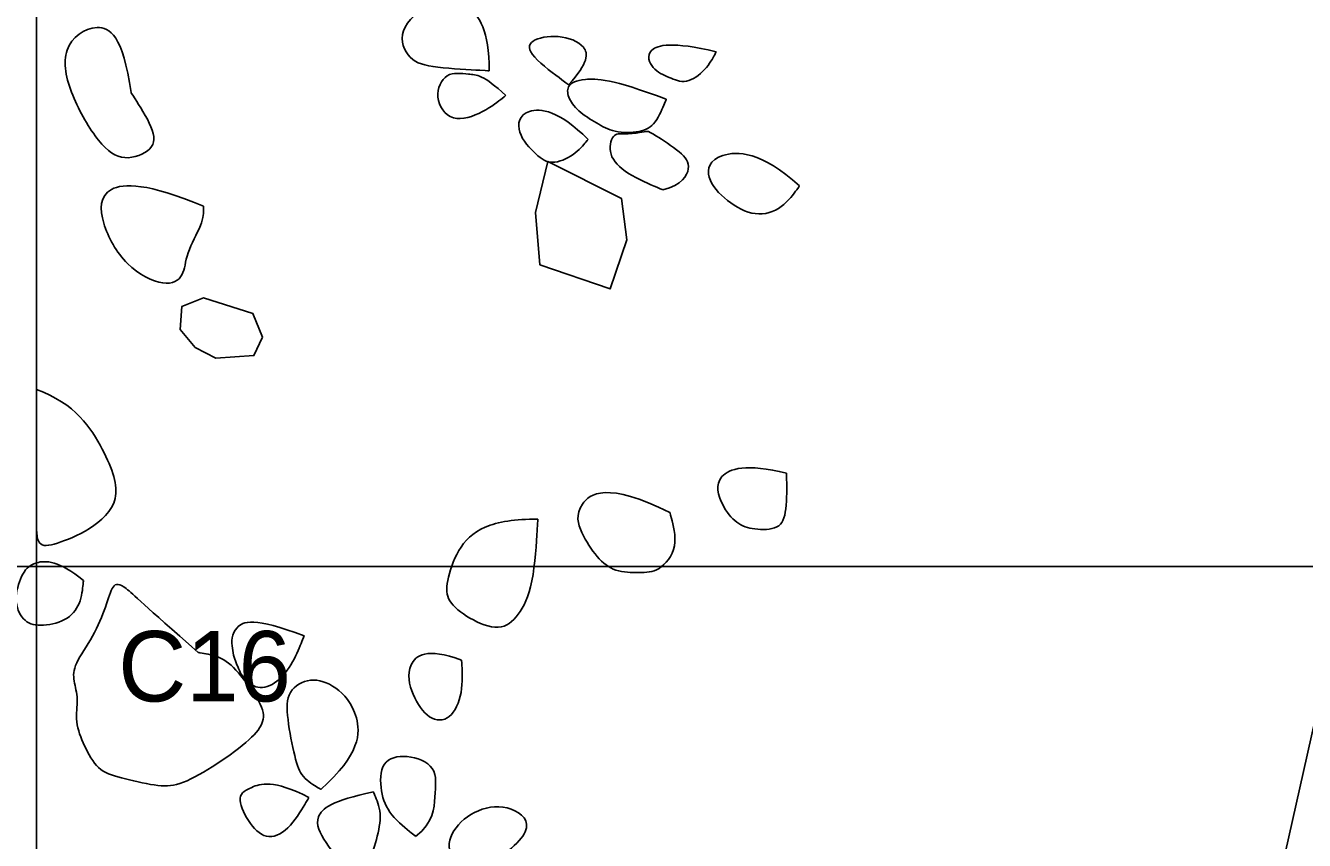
# Model space of a CAD drawing. Extents: x -0.1 to 21.1, y -1.4 to 23.5.
# Drawn here: x 10.992 to 11.9, y 4.806 to 5.384 of the extents above; entities that cross this region are included whole.
import ezdxf

# ---------------------------------------------------------------- set-up
doc = ezdxf.new("R2010")
doc.units = 0
for name, color, linetype in [('Brick', 7, 'Continuous'), ('Limestone Cobbles', 7, 'Continuous'), ('Quadrat IDs', 7, 'Continuous'), ('Quadrat Outlines', 7, 'Continuous'), ('Structure Outlines', 7, 'Continuous'), ('Tree Roots', 7, 'Continuous')]:
    doc.layers.add(name, color=color, linetype=linetype)

msp = doc.modelspace()

# ---------------------------------------------------------------- linework, layer by layer
at = {"layer": 'Brick'}
for points in [[(11.4194, 5.23191), (11.4155, 5.26123), (11.36316, 5.2874), (11.35444, 5.25126), (11.35753, 5.21421), (11.4074, 5.19705)], [(11.16066, 5.16278), (11.15381, 5.17961), (11.11864, 5.19068), (11.10334, 5.18459), (11.10212, 5.16817), (11.11274, 5.15558), (11.12737, 5.14799), (11.15443, 5.1497)]]:
    msp.add_lwpolyline(points, close=True, dxfattribs=at)
at = {"layer": 'Limestone Cobbles'}
for points in [[(11.32152, 5.3519), (11.32152, 5.38041), (11.30771, 5.40215), (11.2795, 5.40215), (11.2551, 5.38011), (11.26421, 5.35866), (11.28126, 5.35396), (11.32152, 5.3519), (11.32152, 5.3519), (11.32152, 5.3519)], [(11.06721, 5.33635), (11.06138, 5.37714), (11.04293, 5.38879), (11.01622, 5.36888), (11.0235, 5.33489), (11.04487, 5.29847), (11.06186, 5.28682), (11.0842, 5.29556), (11.0842, 5.31013), (11.06721, 5.33635), (11.06721, 5.33635), (11.06721, 5.33635)], [(11.37794, 5.34191), (11.39205, 5.35778), (11.39205, 5.37041), (11.37059, 5.37806), (11.34914, 5.37394), (11.34914, 5.36336), (11.37794, 5.34191), (11.37794, 5.34191), (11.37794, 5.34191)], [(11.48285, 5.36542), (11.45111, 5.37277), (11.43113, 5.36777), (11.43701, 5.35249), (11.44935, 5.3472), (11.46111, 5.34191), (11.4758, 5.3522), (11.48285, 5.36542), (11.48285, 5.36542), (11.48285, 5.36542)], [(11.33327, 5.33427), (11.31748, 5.34933), (11.30698, 5.34882), (11.29057, 5.35203), (11.28155, 5.33309), (11.29419, 5.31399), (11.31829, 5.32222), (11.33327, 5.33427), (11.33327, 5.33427), (11.33327, 5.33427)], [(11.44729, 5.33162), (11.4088, 5.34632), (11.38574, 5.34674), (11.37694, 5.34169), (11.37694, 5.33368), (11.38411, 5.3231), (11.39822, 5.31458), (11.40968, 5.30782), (11.42937, 5.30782), (11.43995, 5.3137), (11.44729, 5.33162), (11.44729, 5.33162), (11.44729, 5.33162)], [(11.39175, 5.30312), (11.37118, 5.32398), (11.34415, 5.32692), (11.34003, 5.30782), (11.35561, 5.29136), (11.36531, 5.28461), (11.38235, 5.29166), (11.39175, 5.30312), (11.39175, 5.30312), (11.39175, 5.30312)], [(11.44494, 5.26727), (11.45846, 5.27109), (11.4661, 5.28372), (11.45876, 5.29372), (11.4373, 5.30753), (11.43369, 5.30944), (11.4297, 5.30792), (11.41673, 5.30665), (11.4091, 5.30806), (11.40527, 5.29225), (11.4182, 5.27873), (11.44494, 5.26727), (11.44494, 5.26727), (11.44494, 5.26727)], [(11.54192, 5.27021), (11.51488, 5.29489), (11.47962, 5.29489), (11.47433, 5.27608), (11.48991, 5.25875), (11.51077, 5.24758), (11.53017, 5.25375), (11.54192, 5.27021), (11.54192, 5.27021), (11.54192, 5.27021)], [(11.11868, 5.25574), (11.07886, 5.27225), (11.04487, 5.27225), (11.04487, 5.24457), (11.06283, 5.21204), (11.09246, 5.19747), (11.10557, 5.20573), (11.10557, 5.22175), (11.11868, 5.2436), (11.11868, 5.25574), (11.11868, 5.25574), (11.11868, 5.25574)], [(11, 5.12567), (11.02766, 5.11591), (11.05045, 5.0801), (11.06185, 5.04632), (11.03784, 5.02516), (11.01301, 5.01539), (11, 5.01336), (11, 5.03289), (11, 5.06504), (11, 5.10126), (11, 5.11306), (11, 5.12567), (11, 5.12567), (11, 5.12567)], [(11.53274, 5.06629), (11.50414, 5.07327), (11.47953, 5.06595), (11.48651, 5.04267), (11.49716, 5.03004), (11.50913, 5.02605), (11.52808, 5.02605), (11.53307, 5.03835), (11.53274, 5.06629), (11.53274, 5.06629), (11.53274, 5.06629)], [(11.44993, 5.03835), (11.40504, 5.06063), (11.38077, 5.04301), (11.38642, 5.02405), (11.39806, 5.00576), (11.41069, 4.99579), (11.42865, 4.99579), (11.44195, 4.99579), (11.45659, 5.01341), (11.44993, 5.03835), (11.44993, 5.03835), (11.44993, 5.03835)], [(11.35616, 5.0337), (11.33986, 5.0337), (11.31559, 5.03004), (11.2983, 5.01241), (11.29098, 4.98814), (11.29098, 4.97583), (11.30661, 4.96287), (11.32956, 4.95355), (11.34252, 4.96453), (11.35317, 4.98515), (11.35616, 5.0337), (11.35616, 5.0337), (11.35616, 5.0337)], [(11.03341, 4.99011), (11.01596, 5.00443), (10.99687, 5.00443), (10.98914, 4.99406), (10.98371, 4.97662), (10.9898, 4.96115), (11.00181, 4.95687), (11.02156, 4.96115), (11.03176, 4.97299), (11.03341, 4.99011), (11.03341, 4.99011), (11.03341, 4.99011)], [(11.1149, 4.93905), (11.07619, 4.97289), (11.06125, 4.98813), (11.05393, 4.98813), (11.04997, 4.97228), (11.04082, 4.95033), (11.02619, 4.93021), (11.02619, 4.91893), (11.03015, 4.90643), (11.0271, 4.88996), (11.03381, 4.87289), (11.04326, 4.85521), (11.0585, 4.85033), (11.08594, 4.84393), (11.10027, 4.84393), (11.12436, 4.85673), (11.15149, 4.87624), (11.16185, 4.88874), (11.16185, 4.90033), (11.14448, 4.92441), (11.13198, 4.9363), (11.1149, 4.93905), (11.1149, 4.93905), (11.1149, 4.93905)], [(11.19007, 4.95073), (11.1544, 4.96444), (11.13855, 4.95774), (11.13855, 4.94097), (11.14221, 4.9303), (11.14709, 4.91963), (11.15837, 4.9117), (11.173, 4.91841), (11.18367, 4.93426), (11.19007, 4.95073), (11.19007, 4.95073), (11.19007, 4.95073)], [(11.30195, 4.9336), (11.27701, 4.94291), (11.26138, 4.93094), (11.26637, 4.90866), (11.27868, 4.89037), (11.29431, 4.89037), (11.30328, 4.90999), (11.30195, 4.9336), (11.30195, 4.9336), (11.30195, 4.9336)], [(11.20206, 4.84178), (11.23011, 4.86709), (11.23011, 4.89696), (11.21273, 4.91586), (11.19444, 4.92196), (11.17767, 4.91221), (11.17767, 4.8933), (11.18377, 4.86282), (11.18804, 4.85032), (11.20206, 4.84178), (11.20206, 4.84178), (11.20206, 4.84178)], [(11.26932, 4.80848), (11.28243, 4.81884), (11.28243, 4.83744), (11.28548, 4.85878), (11.26262, 4.86732), (11.24402, 4.86275), (11.24402, 4.83958), (11.25042, 4.82372), (11.26932, 4.80848), (11.26932, 4.80848), (11.26932, 4.80848)], [(11.19353, 4.8362), (11.16822, 4.849), (11.14962, 4.84291), (11.1417, 4.8362), (11.15145, 4.81638), (11.16456, 4.8048), (11.18103, 4.81455), (11.19353, 4.8362), (11.19353, 4.8362), (11.19353, 4.8362)], [(11.23936, 4.84006), (11.20979, 4.83396), (11.19516, 4.82237), (11.2043, 4.8053), (11.22198, 4.78122), (11.2357, 4.78762), (11.2418, 4.80622), (11.24576, 4.82512), (11.23936, 4.84006), (11.23936, 4.84006), (11.23936, 4.84006)], [(11.31697, 4.78478), (11.33662, 4.79827), (11.35665, 4.81638), (11.33469, 4.83217), (11.31003, 4.82755), (11.29231, 4.8106), (11.29231, 4.79172), (11.31697, 4.78478), (11.31697, 4.78478), (11.31697, 4.78478)]]:
    msp.add_open_spline(points, degree=3, dxfattribs=at)
at = {"layer": 'Quadrat Outlines'}
for p, q in [((11, 5), (11, 11)), ((10, 5), (11, 5)), ((17, 5), (11, 5)), ((11, 5), (11, 2))]:
    msp.add_line(p, q, dxfattribs=at)
at = {"layer": 'Structure Outlines'}
msp.add_line((11.60412, 3.5377), (12.86157, 9.1394), dxfattribs=at)
at = {"layer": 'Tree Roots'}
msp.add_open_spline([(13.8626, 3.0208), (13.81781, 3.06558), (13.74041, 3.11356), (13.70714, 3.25814), (13.66684, 3.42702), (13.66684, 3.63493), (13.65788, 3.81725), (13.63741, 3.94008), (13.60415, 4.15566), (13.58688, 4.33926), (13.56449, 4.59131), (13.5728, 4.73141), (13.61119, 4.96747), (13.62822, 5.04716), (13.60841, 5.03604), (13.55233, 5.0372), (13.5261, 5.03912), (13.46688, 5.0564), (13.48452, 5.01225), (13.50883, 4.9374), (13.4954, 4.80562), (13.4954, 4.59387), (13.50499, 4.46913), (13.52035, 4.23115), (13.54977, 4.05715), (13.5728, 3.90617), (13.58688, 3.7891), (13.59391, 3.58951), (13.58432, 3.45069), (13.58432, 3.41103), (13.61438, 3.31187), (13.6323, 3.19161), (13.62334, 3.14619), (13.58368, 3.15322), (13.56513, 3.14299), (13.56513, 3.17753), (13.56513, 3.26581), (13.54082, 3.34962), (13.45509, 3.43918), (13.48388, 3.3976), (13.51523, 3.34514), (13.54082, 3.28245), (13.54721, 3.21144), (13.54721, 3.13275), (13.51395, 3.10141), (13.50115, 3.09437), (13.50115, 3.12635), (13.47365, 3.23831), (13.44022, 3.2934), (13.36745, 3.36625), (13.32075, 3.41679), (13.30284, 3.49803), (13.28749, 3.49803), (13.28749, 3.47372), (13.29964, 3.40527), (13.32843, 3.37201), (13.36233, 3.34898), (13.40711, 3.30164), (13.43846, 3.26517), (13.46853, 3.17561), (13.4794, 3.12891), (13.4858, 3.08541), (13.44422, 3.06302), (13.37769, 3.12316), (13.26382, 3.22935), (13.17426, 3.29844), (13.15762, 3.43022), (13.13204, 3.52362), (13.13204, 3.62726), (13.17682, 3.76799), (13.17682, 3.8358), (13.0847, 4), (13.0847, 3.93432), (13.11284, 3.84092), (13.07958, 3.6682), (13.08673, 3.55938), (13.10261, 3.47628), (13.10261, 3.35473), (13.1233, 3.26999), (13.05911, 3.3381), (13.01944, 3.45453), (12.97466, 3.49163), (13, 3.42382), (13.05271, 3.2946), (13, 3.29204), (13, 3.2946), (12.96073, 3.29129), (12.91574, 3.29537), (12.81421, 3.31681), (12.7175, 3.36753), (12.57676, 3.44302), (12.428, 3.45967), (12.1507, 3.49675), (12, 3.54537), (11.86411, 3.65924), (11.71697, 3.78591), (11.64916, 3.78591), (11.62358, 3.75264), (11.68243, 3.71426), (11.7899, 3.65156), (11.88458, 3.57352), (11.90633, 3.53386), (11.80916, 3.48084), (11.72866, 3.45551), (11.63258, 3.40947), (11.65172, 3.37265), (11.7157, 3.39312), (11.84236, 3.45069), (11.97286, 3.475), (12.14175, 3.45837), (12.37717, 3.41487), (12.55281, 3.39962), (12.66376, 3.3445), (12.7482, 3.2946), (12.80706, 3.25622), (12.9286, 3.25622), (13.07062, 3.25622), (13.17809, 3.19736), (13.26382, 3.14747), (13.34442, 3.0643), (13.3956, 3.02208), (13.33163, 2.98626), (13.27533, 2.92228), (13.17554, 3.01184), (13.01433, 3.01184), (12.72261, 2.88646), (12.5307, 2.7841), (12.26202, 2.67919), (12.08289, 2.62034), (11.92936, 2.66384), (11.77071, 2.62801), (11.77071, 2.59731), (11.82189, 2.62545), (11.92169, 2.62545), (12.08034, 2.57684), (12.2441, 2.61522), (12.56908, 2.73804), (12.7917, 2.85319), (12.91709, 2.9274), (13.06806, 2.97858), (13.14995, 2.9402), (13.21648, 2.81737), (13.14483, 2.69966), (13.14483, 2.57172), (13.05271, 2.4796), (12.95035, 2.41051), (12.98618, 2.41051), (13.09365, 2.41051), (13.02968, 2.33374), (12.96315, 2.25186), (12.99641, 2.21347), (13.10645, 2.30559), (13.18321, 2.42842), (13.21904, 2.63313), (13.30092, 2.73804), (13.42631, 2.7969), (13.48004, 2.7969), (13.55681, 2.75596), (13.68475, 2.69198), (13.74873, 2.69198), (13.80502, 2.57939), (13.86899, 2.39004), (13.95344, 2.22627), (14.10441, 2.10088), (14.15559, 2.03435), (14.21188, 2.03435), (14.16326, 2.15206), (14.01229, 2.31839), (13.90738, 2.52822), (13.86132, 2.70734), (13.82549, 2.74572), (13.89202, 2.83016), (13.92273, 2.90181), (13.88684, 2.9709), (13.88684, 2.99725), (13.8626, 3.0208), (13.8626, 3.0208), (13.8626, 3.0208)], degree=3, dxfattribs=at)

# ---------------------------------------------------------------- texts
at = {"layer": 'Quadrat IDs'}
msp.add_text('C16', height=0.05, dxfattribs=at).set_placement((11.05812, 4.90426))

doc.saveas('drawing.dxf')
